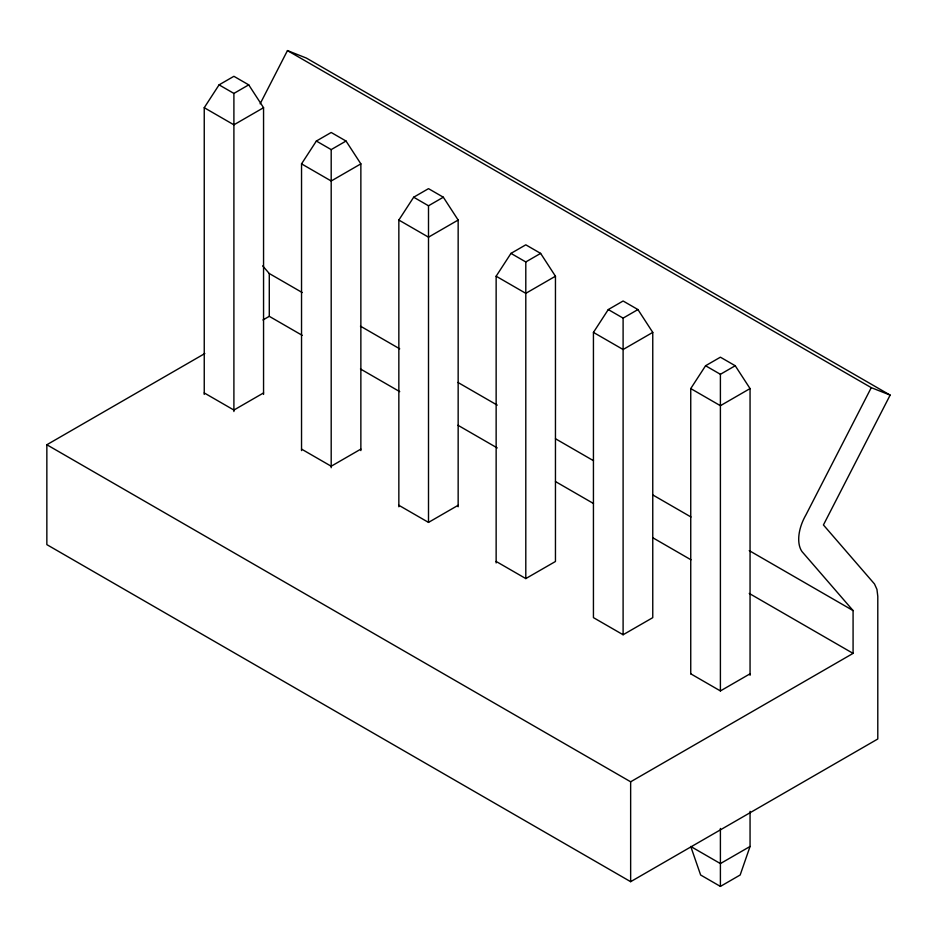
<?xml version="1.0" encoding="UTF-8"?>
<svg xmlns="http://www.w3.org/2000/svg" width="937" height="937" viewBox="0 0 937 937"><rect width="100%" height="100%" fill="white"/><g stroke="black" fill="none" stroke-linecap="round" stroke-linejoin="round"><path stroke-width="1.41" d="M750.057 846.462L740.171 874.994L720.401 886.414L700.63 874.994L690.745 846.462L720.401 863.586L750.057 846.462L750.057 811.348M260.135 103.82L287.46 50.586L306.352 58.059L890.15 395.109L823.424 524.954L874.479 583.95L876.95 589.408L877.793 596.307L877.793 738.988L630.648 881.682L46.85 544.631L46.85 444.747L204.828 353.542M890.15 395.109L871.269 387.649L805.949 514.87A34.95 20.181 -60 0 0 802.013 551.588L853.08 610.573L853.08 653.382L630.648 781.798L46.85 444.747M204.243 394.418L204.243 107.696L219.071 84.857L233.899 76.307L248.727 84.857L263.555 107.696L263.555 394.418M301.538 450.592L301.538 163.87L316.366 141.042L331.194 132.48L346.034 141.042L360.862 163.87L360.862 450.592M398.846 506.776L398.846 220.043L413.674 197.215L428.502 188.653L443.33 197.215L458.158 220.043L458.158 506.776M496.142 562.95L496.142 276.216L510.97 253.388L525.798 244.826L540.626 253.388L555.454 276.216L555.454 561.486L525.798 578.574L496.142 561.45M593.437 332.401L608.277 309.561L623.105 301L637.933 309.561L652.761 332.401L652.761 617.659L623.105 634.747L593.437 617.635L593.437 332.401L623.105 349.513L652.761 332.401M690.745 673.832L690.745 388.574L705.573 365.746L720.401 357.184L735.229 365.746L750.057 388.574L750.057 675.296M219.071 84.857L233.899 93.419L248.727 84.857M263.555 107.696L233.899 124.82L204.243 107.696M316.366 141.042L331.194 149.604L346.034 141.042M360.862 163.87L331.194 180.993L301.538 163.87M413.674 197.215L428.502 205.777L443.33 197.215M262.957 319.974L269.282 316.331L302.206 335.341M458.158 220.043L428.502 237.166L398.846 220.043M263.555 392.931L233.899 410.055L204.243 392.931M510.97 253.388L525.798 261.95L540.626 253.388M555.454 276.216L525.798 293.34L496.142 276.216M360.862 449.104L331.194 466.228L301.538 449.104M608.277 309.561L623.105 318.123L637.933 309.561M398.846 505.277L428.502 522.401L458.158 505.277M705.573 365.746L720.401 374.296L735.229 365.746M750.057 388.574L720.401 405.698L690.745 388.574M690.745 673.808L720.401 690.932L750.057 673.808M287.46 50.586L871.269 387.649M262.665 265.874L269.282 273.522L302.206 292.531M360.452 326.158L399.712 348.822M457.97 382.46L497.231 405.124M555.477 438.75L593.472 460.688M652.995 495.052L690.979 516.99M749.237 550.616L853.08 610.573M360.452 368.967L399.712 391.631M457.97 425.269L497.231 447.933M555.477 481.559L593.472 503.497M652.995 537.861L690.979 559.799M749.237 593.426L853.08 653.382M720.401 374.296L720.401 690.956M720.401 828.472L720.401 886.414M630.648 781.798L630.648 881.682M623.105 318.123L623.105 634.782M525.798 261.95L525.798 578.609M428.502 205.777L428.502 522.436M331.194 149.604L331.194 467.715M269.282 273.522L269.282 316.331M233.899 93.419L233.899 411.542"/></g></svg>
